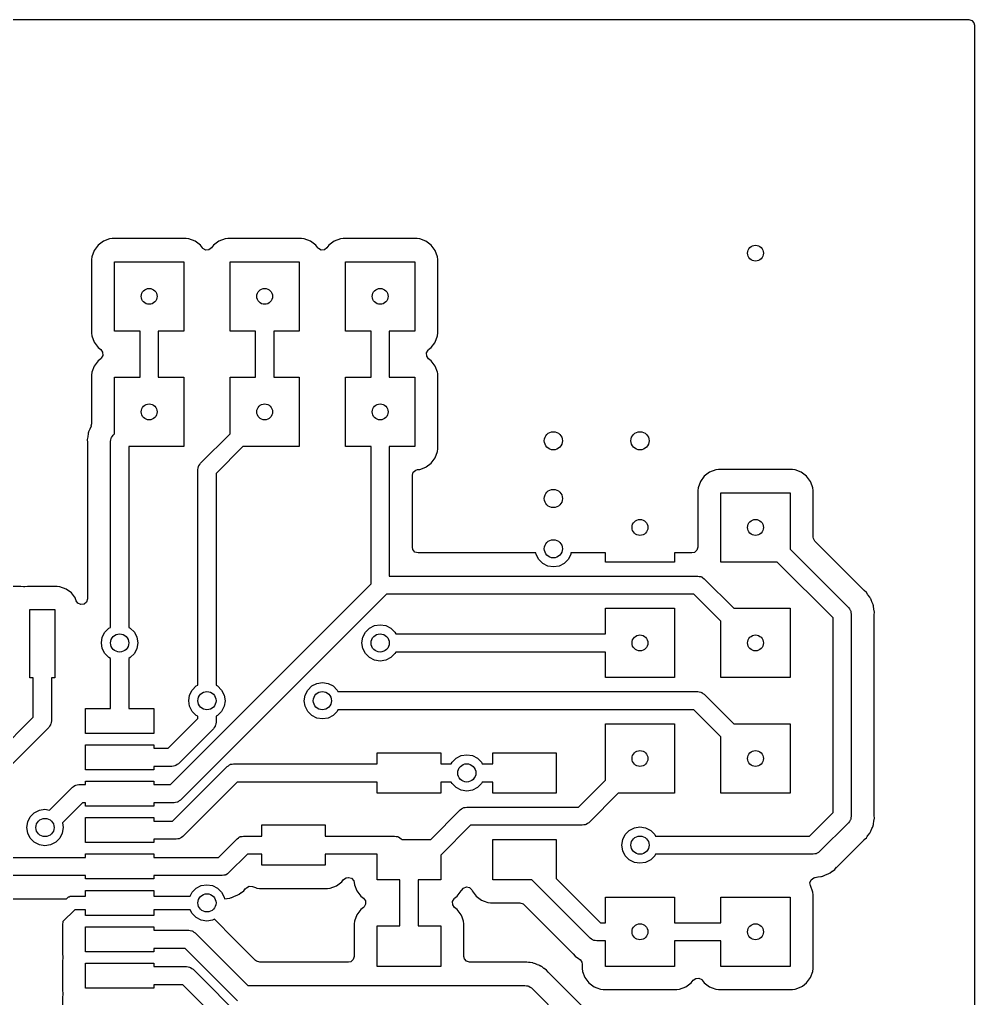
# Model space of a CAD drawing. Extents: x 0.01 to 3.19, y 0.01 to 3.99.
# Drawn here: x 2.363 to 3.19, y 3.142 to 3.99 of the extents above; entities that cross this region are included whole.
import ezdxf

# ---------------------------------------------------------------- set-up
doc = ezdxf.new("R2010")
doc.units = 0
doc.header["$MEASUREMENT"] = 0
doc.layers.add('BLACK', color=7, linetype='CONTINUOUS')

msp = doc.modelspace()

# ---------------------------------------------------------------- linework, layer by layer
at = {"layer": 'BLACK', "linetype": 'CONTINUOUS'}
for p, q in [((0.015374, 3.98959), (3.18463, 3.98959)), ((3.18463, 3.98959), (3.18731, 3.9888)), ((3.18731, 3.9888), (3.18914, 3.98669)), ((3.18914, 3.98669), (3.18959, 3.98463)), ((3.18959, 3.98463), (3.18959, 0.015374)), ((2.43531, 3.79775), (2.4307, 3.7943)), ((2.4407, 3.79976), (2.43531, 3.79775)), ((2.43531, 3.79775), (2.43531, 3.79775)), ((2.44308, 3.80002), (2.4407, 3.79976)), ((2.4407, 3.79976), (2.4407, 3.79976)), ((2.44309, 3.80002), (2.44308, 3.80002)), ((2.50691, 3.80002), (2.44309, 3.80002)), ((2.50692, 3.80002), (2.50691, 3.80002)), ((2.5093, 3.79976), (2.50692, 3.80002)), ((2.51469, 3.79775), (2.5093, 3.79976)), ((2.5093, 3.79976), (2.5093, 3.79976)), ((2.5193, 3.7943), (2.51469, 3.79775)), ((2.51469, 3.79775), (2.51469, 3.79775)), ((2.53531, 3.79775), (2.5307, 3.7943)), ((2.5407, 3.79976), (2.53531, 3.79775)), ((2.53531, 3.79775), (2.53531, 3.79775)), ((2.54308, 3.80002), (2.5407, 3.79976)), ((2.5407, 3.79976), (2.5407, 3.79976)), ((2.54309, 3.80002), (2.54308, 3.80002)), ((2.60691, 3.80002), (2.54309, 3.80002)), ((2.60692, 3.80002), (2.60691, 3.80002)), ((2.6093, 3.79976), (2.60692, 3.80002)), ((2.61469, 3.79775), (2.6093, 3.79976)), ((2.6093, 3.79976), (2.6093, 3.79976)), ((2.6193, 3.7943), (2.61469, 3.79775)), ((2.61469, 3.79775), (2.61469, 3.79775)), ((2.63531, 3.79775), (2.6307, 3.7943)), ((2.6407, 3.79976), (2.63531, 3.79775)), ((2.63531, 3.79775), (2.63531, 3.79775)), ((2.64308, 3.80002), (2.6407, 3.79976)), ((2.6407, 3.79976), (2.6407, 3.79976)), ((2.64309, 3.80002), (2.64308, 3.80002)), ((2.70691, 3.80002), (2.64309, 3.80002)), ((2.70692, 3.80002), (2.70691, 3.80002)), ((2.7093, 3.79976), (2.70692, 3.80002)), ((2.71469, 3.79775), (2.7093, 3.79976)), ((2.7093, 3.79976), (2.7093, 3.79976)), ((2.7193, 3.7943), (2.71469, 3.79775)), ((2.71469, 3.79775), (2.71469, 3.79775)), ((2.42725, 3.78969), (2.42524, 3.7843)), ((2.4307, 3.7943), (2.42725, 3.78969)), ((2.42725, 3.78969), (2.42725, 3.78969)), ((2.52103, 3.79199), (2.5193, 3.7943)), ((2.52149, 3.79146), (2.52103, 3.79199)), ((2.52395, 3.79012), (2.52149, 3.79146)), ((2.52673, 3.79032), (2.52395, 3.79012)), ((2.52897, 3.79199), (2.52673, 3.79032)), ((2.5307, 3.7943), (2.52897, 3.79199)), ((2.62103, 3.79199), (2.6193, 3.7943)), ((2.62149, 3.79146), (2.62103, 3.79199)), ((2.62395, 3.79012), (2.62149, 3.79146)), ((2.62673, 3.79032), (2.62395, 3.79012)), ((2.62897, 3.79199), (2.62673, 3.79032)), ((2.6307, 3.7943), (2.62897, 3.79199)), ((2.72275, 3.78969), (2.7193, 3.7943)), ((2.72476, 3.7843), (2.72275, 3.78969)), ((2.72275, 3.78969), (2.72275, 3.78969)), ((2.42524, 3.7843), (2.42498, 3.78192)), ((2.42498, 3.78192), (2.42498, 3.71808)), ((2.42524, 3.7843), (2.42524, 3.7843)), ((2.445, 3.72), (2.445, 3.78)), ((2.445, 3.78), (2.505, 3.78)), ((2.505, 3.78), (2.505, 3.72)), ((2.545, 3.72), (2.545, 3.78)), ((2.545, 3.78), (2.605, 3.78)), ((2.605, 3.78), (2.605, 3.72)), ((2.645, 3.72), (2.645, 3.78)), ((2.645, 3.78), (2.705, 3.78)), ((2.705, 3.78), (2.705, 3.72)), ((2.72502, 3.78192), (2.72476, 3.7843)), ((2.72476, 3.7843), (2.72476, 3.7843)), ((2.72502, 3.78191), (2.72502, 3.78192)), ((2.72502, 3.71809), (2.72502, 3.78191)), ((2.46713, 3.72), (2.445, 3.72)), ((2.46713, 3.68), (2.46713, 3.72)), ((2.505, 3.72), (2.48287, 3.72)), ((2.48287, 3.72), (2.48287, 3.68)), ((2.56713, 3.72), (2.545, 3.72)), ((2.56713, 3.68), (2.56713, 3.72)), ((2.605, 3.72), (2.58287, 3.72)), ((2.58287, 3.72), (2.58287, 3.68)), ((2.66713, 3.72), (2.645, 3.72)), ((2.66713, 3.68), (2.66713, 3.72)), ((2.705, 3.72), (2.68287, 3.72)), ((2.68287, 3.72), (2.68287, 3.68)), ((2.42498, 3.71808), (2.42524, 3.7157)), ((2.42524, 3.7157), (2.42524, 3.7157)), ((2.42524, 3.7157), (2.42725, 3.71031)), ((2.72275, 3.71031), (2.72476, 3.7157)), ((2.72476, 3.7157), (2.7248, 3.71602)), ((2.7248, 3.71602), (2.72502, 3.71808)), ((2.72502, 3.71808), (2.72502, 3.71809)), ((2.42725, 3.71031), (2.42725, 3.71031)), ((2.42725, 3.71031), (2.4307, 3.7057)), ((2.4307, 3.7057), (2.43301, 3.70397)), ((2.43301, 3.70397), (2.43468, 3.70173)), ((2.71512, 3.70105), (2.71646, 3.70351)), ((2.71646, 3.70351), (2.71699, 3.70397)), ((2.71699, 3.70397), (2.7193, 3.7057)), ((2.7193, 3.7057), (2.72246, 3.70992)), ((2.72246, 3.70992), (2.72275, 3.71031)), ((2.72275, 3.71031), (2.72275, 3.71031)), ((2.72275, 3.71031), (2.72275, 3.71031)), ((2.4307, 3.6943), (2.42725, 3.68969)), ((2.43301, 3.69603), (2.4307, 3.6943)), ((2.43354, 3.69649), (2.43301, 3.69603)), ((2.43488, 3.69895), (2.43354, 3.69649)), ((2.43468, 3.70173), (2.43488, 3.69895)), ((2.71532, 3.69827), (2.71512, 3.70105)), ((2.71699, 3.69603), (2.71532, 3.69827)), ((2.7193, 3.6943), (2.71699, 3.69603)), ((2.72275, 3.68969), (2.7193, 3.6943)), ((2.42725, 3.68969), (2.42524, 3.6843)), ((2.42725, 3.68969), (2.42725, 3.68969)), ((2.72476, 3.6843), (2.72275, 3.68969)), ((2.72275, 3.68969), (2.72275, 3.68969)), ((2.42524, 3.6843), (2.42498, 3.68192)), ((2.42498, 3.68192), (2.42498, 3.63955)), ((2.42524, 3.6843), (2.42524, 3.6843)), ((2.445, 3.63114), (2.445, 3.68)), ((2.445, 3.68), (2.46713, 3.68)), ((2.48287, 3.68), (2.505, 3.68)), ((2.505, 3.68), (2.505, 3.62)), ((2.545, 3.63114), (2.545, 3.68)), ((2.545, 3.68), (2.56713, 3.68)), ((2.58287, 3.68), (2.605, 3.68)), ((2.605, 3.68), (2.605, 3.62)), ((2.645, 3.62), (2.645, 3.68)), ((2.645, 3.68), (2.66713, 3.68)), ((2.68287, 3.68), (2.705, 3.68)), ((2.705, 3.68), (2.705, 3.62)), ((2.72488, 3.68319), (2.72476, 3.6843)), ((2.72476, 3.6843), (2.72476, 3.6843)), ((2.72502, 3.68191), (2.72488, 3.68319)), ((2.72502, 3.61809), (2.72502, 3.68191)), ((2.4236, 3.63502), (2.42258, 3.63277)), ((2.42365, 3.63516), (2.4236, 3.63502)), ((2.42464, 3.63775), (2.42365, 3.63516)), ((2.42498, 3.63955), (2.42454, 3.63778)), ((2.42454, 3.63778), (2.42464, 3.63775)), ((2.42181, 3.62854), (2.42136, 3.62611)), ((2.42183, 3.62868), (2.42181, 3.62854)), ((2.42213, 3.63113), (2.42183, 3.62868)), ((2.42227, 3.63151), (2.42213, 3.63113)), ((2.42251, 3.63237), (2.42227, 3.63151)), ((2.42258, 3.63277), (2.42251, 3.63237)), ((2.42258, 3.63277), (2.42258, 3.63277)), ((2.44183, 3.6257), (2.44198, 3.62701)), ((2.44198, 3.62701), (2.44222, 3.62739)), ((2.44222, 3.62739), (2.44232, 3.62783)), ((2.44232, 3.62783), (2.44314, 3.62886)), ((2.44314, 3.62886), (2.44384, 3.62998)), ((2.44384, 3.62998), (2.445, 3.63114)), ((2.51943, 3.60557), (2.545, 3.63114)), ((2.42136, 3.62611), (2.42151, 3.62364)), ((2.42151, 3.62364), (2.42152, 3.62349)), ((2.42152, 3.62349), (2.42152, 3.48809)), ((2.44154, 3.62441), (2.44183, 3.6257)), ((2.44154, 3.46344), (2.44154, 3.62441)), ((2.505, 3.62), (2.45728, 3.62)), ((2.45728, 3.62), (2.45728, 3.46344)), ((2.55614, 3.62), (2.53287, 3.59674)), ((2.605, 3.62), (2.55614, 3.62)), ((2.66713, 3.62), (2.645, 3.62)), ((2.66713, 3.60425), (2.66713, 3.62)), ((2.705, 3.62), (2.68287, 3.62)), ((2.68287, 3.62), (2.68287, 3.60425)), ((2.72476, 3.6157), (2.72502, 3.61809)), ((2.7193, 3.6057), (2.72275, 3.61031)), ((2.72275, 3.61031), (2.72476, 3.6157)), ((2.72275, 3.61031), (2.72275, 3.61031)), ((2.72275, 3.61031), (2.72275, 3.61031)), ((2.51713, 3.6), (2.51742, 3.60129)), ((2.51742, 3.60129), (2.51757, 3.6026)), ((2.51757, 3.6026), (2.51781, 3.60298)), ((2.51781, 3.60298), (2.51791, 3.60342)), ((2.51791, 3.60342), (2.51873, 3.60445)), ((2.51873, 3.60445), (2.51943, 3.60557)), ((2.66713, 3.50115), (2.66713, 3.60425)), ((2.68287, 3.60425), (2.68287, 3.60425)), ((2.68287, 3.60425), (2.68287, 3.50787)), ((2.7093, 3.60024), (2.71469, 3.60225)), ((2.71469, 3.60225), (2.71486, 3.60237)), ((2.71486, 3.60237), (2.7193, 3.6057)), ((2.51713, 3.41344), (2.51713, 3.6)), ((2.53287, 3.59674), (2.53287, 3.41344)), ((2.70289, 3.59509), (2.70368, 3.59777)), ((2.70289, 3.53285), (2.70289, 3.59509)), ((2.70368, 3.59777), (2.70579, 3.5996)), ((2.70579, 3.5996), (2.70732, 3.60002)), ((2.70732, 3.60002), (2.70817, 3.60012)), ((2.70817, 3.60012), (2.7093, 3.60024)), ((2.7093, 3.60024), (2.7093, 3.60024)), ((2.7093, 3.60024), (2.7093, 3.60024)), ((2.9557, 3.5943), (2.95225, 3.58969)), ((2.96031, 3.59775), (2.9557, 3.5943)), ((2.9657, 3.59976), (2.96031, 3.59775)), ((2.96031, 3.59775), (2.96031, 3.59775)), ((2.96808, 3.60002), (2.9657, 3.59976)), ((2.9657, 3.59976), (2.9657, 3.59976)), ((2.96809, 3.60002), (2.96808, 3.60002)), ((3.03191, 3.60002), (2.96809, 3.60002)), ((3.03192, 3.60002), (3.03191, 3.60002)), ((3.0343, 3.59976), (3.03192, 3.60002)), ((3.03969, 3.59775), (3.0343, 3.59976)), ((3.0343, 3.59976), (3.0343, 3.59976)), ((3.0443, 3.5943), (3.03969, 3.59775)), ((3.03969, 3.59775), (3.03969, 3.59775)), ((3.04775, 3.58969), (3.0443, 3.5943)), ((2.95024, 3.5843), (2.94998, 3.58192)), ((2.95225, 3.58969), (2.95024, 3.5843)), ((2.95024, 3.5843), (2.95024, 3.5843)), ((2.95225, 3.58969), (2.95225, 3.58969)), ((3.04792, 3.58925), (3.04775, 3.58969)), ((3.04775, 3.58969), (3.04775, 3.58969)), ((3.04775, 3.58969), (3.04775, 3.58969)), ((3.04976, 3.5843), (3.04792, 3.58925)), ((3.05002, 3.58192), (3.04976, 3.5843)), ((3.04976, 3.5843), (3.04976, 3.5843)), ((2.94998, 3.58192), (2.94998, 3.53285)), ((2.97, 3.52), (2.97, 3.58)), ((2.97, 3.58), (3.03, 3.58)), ((3.03, 3.58), (3.03, 3.53114)), ((3.05002, 3.58191), (3.05002, 3.58192)), ((3.05002, 3.54148), (3.05002, 3.58191)), ((3.05013, 3.54043), (3.05002, 3.54148)), ((3.05147, 3.53797), (3.05013, 3.54043)), ((3.09407, 3.49537), (3.05147, 3.53797)), ((2.70334, 3.53079), (2.70289, 3.53285)), ((2.70517, 3.52868), (2.70334, 3.53079)), ((2.70785, 3.52789), (2.70517, 3.52868)), ((2.80982, 3.52789), (2.70785, 3.52789)), ((2.81002, 3.52663), (2.80982, 3.52789)), ((2.81226, 3.52224), (2.81002, 3.52663)), ((2.83998, 3.52663), (2.83774, 3.52224)), ((2.84018, 3.52789), (2.83998, 3.52663)), ((2.87, 3.52789), (2.84018, 3.52789)), ((2.87, 3.52), (2.87, 3.52789)), ((2.94502, 3.52789), (2.93, 3.52789)), ((2.93, 3.52789), (2.93, 3.52)), ((2.94708, 3.52834), (2.94502, 3.52789)), ((2.94919, 3.53017), (2.94708, 3.52834)), ((2.94998, 3.53285), (2.94919, 3.53017)), ((3.03, 3.53114), (3.08057, 3.48057)), ((2.81574, 3.51876), (2.81226, 3.52224)), ((2.82013, 3.51652), (2.81574, 3.51876)), ((2.825, 3.51575), (2.82013, 3.51652)), ((2.82987, 3.51652), (2.825, 3.51575)), ((2.83426, 3.51876), (2.82987, 3.51652)), ((2.83774, 3.52224), (2.83426, 3.51876)), ((2.93, 3.52), (2.87, 3.52)), ((3.01886, 3.52), (2.97, 3.52)), ((3.06713, 3.47174), (3.01886, 3.52)), ((2.68287, 3.50787), (2.95, 3.50787)), ((2.95, 3.50787), (2.95129, 3.50758)), ((2.49333, 3.32736), (2.66713, 3.50115)), ((2.95129, 3.50758), (2.9526, 3.50743)), ((2.9526, 3.50743), (2.95298, 3.50719)), ((2.95298, 3.50719), (2.95342, 3.50709)), ((2.95342, 3.50709), (2.95445, 3.50627)), ((2.95445, 3.50627), (2.95557, 3.50557)), ((2.95557, 3.50557), (2.98114, 3.48)), ((2.36373, 3.49896), (2.33824, 3.49896)), ((2.3662, 3.49869), (2.36373, 3.49896)), ((2.36373, 3.49896), (2.36373, 3.49896)), ((2.36726, 3.49869), (2.3662, 3.49869)), ((2.36974, 3.49896), (2.36726, 3.49869)), ((2.39522, 3.49896), (2.36974, 3.49896)), ((2.36974, 3.49896), (2.36974, 3.49896)), ((2.39761, 3.4987), (2.39522, 3.49896)), ((2.39522, 3.49896), (2.39522, 3.49896)), ((2.403, 3.49669), (2.39761, 3.4987)), ((2.39761, 3.4987), (2.39761, 3.4987)), ((2.40761, 3.49324), (2.403, 3.49669)), ((2.403, 3.49669), (2.403, 3.49669)), ((2.41106, 3.48863), (2.40761, 3.49324)), ((2.68037, 3.49213), (2.50216, 3.31392)), ((2.94674, 3.49213), (2.68037, 3.49213)), ((2.97, 3.46886), (2.94674, 3.49213)), ((3.09418, 3.49527), (3.09407, 3.49537)), ((3.09603, 3.49363), (3.09418, 3.49527)), ((3.09743, 3.4916), (3.09603, 3.49363)), ((3.09752, 3.49148), (3.09743, 3.4916)), ((3.09905, 3.48954), (3.09752, 3.49148)), ((2.41126, 3.48809), (2.41106, 3.48863)), ((2.41106, 3.48863), (2.41106, 3.48863)), ((2.41106, 3.48863), (2.41106, 3.48863)), ((2.41191, 3.48635), (2.41126, 3.48809)), ((2.41331, 3.48434), (2.41191, 3.48635)), ((2.41585, 3.48318), (2.41331, 3.48434)), ((2.41862, 3.48358), (2.41585, 3.48318)), ((2.42073, 3.48541), (2.41862, 3.48358)), ((2.42152, 3.48809), (2.42073, 3.48541)), ((3.09921, 3.48917), (3.09905, 3.48954)), ((3.09965, 3.48839), (3.09921, 3.48917)), ((3.09988, 3.48806), (3.09965, 3.48839)), ((3.10051, 3.48639), (3.09988, 3.48806)), ((3.10076, 3.48575), (3.10051, 3.48639)), ((3.10081, 3.48561), (3.10076, 3.48575)), ((3.10183, 3.48336), (3.10081, 3.48561)), ((3.1019, 3.48296), (3.10183, 3.48336)), ((3.10214, 3.4821), (3.1019, 3.48296)), ((2.37165, 3.41988), (2.37165, 3.47894)), ((2.37165, 3.47894), (2.39331, 3.47894)), ((2.39331, 3.47894), (2.39331, 3.41988)), ((2.87, 3.45787), (2.87, 3.48)), ((2.87, 3.48), (2.93, 3.48)), ((2.93, 3.48), (2.93, 3.42)), ((2.98114, 3.48), (3.03, 3.48)), ((3.03, 3.48), (3.03, 3.42)), ((3.08057, 3.48057), (3.08127, 3.47945)), ((3.08127, 3.47945), (3.08209, 3.47842)), ((3.08209, 3.47842), (3.08219, 3.47798)), ((3.08219, 3.47798), (3.08243, 3.4776)), ((3.08243, 3.4776), (3.08258, 3.47629)), ((3.08258, 3.47629), (3.08287, 3.475)), ((3.08287, 3.475), (3.08287, 3.3)), ((3.10228, 3.48172), (3.10214, 3.4821)), ((3.10258, 3.47927), (3.10228, 3.48172)), ((3.10228, 3.48172), (3.10228, 3.48172)), ((3.1026, 3.47913), (3.10258, 3.47927)), ((3.10305, 3.4767), (3.1026, 3.47913)), ((3.10289, 3.47408), (3.1029, 3.47423)), ((3.10289, 3.30092), (3.10289, 3.47408)), ((3.1029, 3.47423), (3.10305, 3.4767)), ((2.67013, 3.46498), (2.675, 3.46575)), ((2.675, 3.46575), (2.67987, 3.46498)), ((2.97, 3.42), (2.97, 3.46886)), ((3.06713, 3.30326), (3.06713, 3.47174)), ((2.43443, 3.45487), (2.43667, 3.45926)), ((2.43667, 3.45926), (2.44015, 3.46274)), ((2.44015, 3.46274), (2.44154, 3.46344)), ((2.45728, 3.46344), (2.45867, 3.46274)), ((2.45867, 3.46274), (2.46215, 3.45926)), ((2.46215, 3.45926), (2.46439, 3.45487)), ((2.66002, 3.45487), (2.66226, 3.45926)), ((2.66226, 3.45926), (2.66574, 3.46274)), ((2.66574, 3.46274), (2.67013, 3.46498)), ((2.67987, 3.46498), (2.68426, 3.46274)), ((2.68426, 3.46274), (2.68774, 3.45926)), ((2.68774, 3.45926), (2.68844, 3.45787)), ((2.68844, 3.45787), (2.87, 3.45787)), ((2.43366, 3.45), (2.43443, 3.45487)), ((2.43443, 3.44513), (2.43366, 3.45)), ((2.46439, 3.45487), (2.46516, 3.45)), ((2.46516, 3.45), (2.46439, 3.44513)), ((2.65925, 3.45), (2.66002, 3.45487)), ((2.66002, 3.44513), (2.65925, 3.45)), ((2.43667, 3.44074), (2.43443, 3.44513)), ((2.44015, 3.43726), (2.43667, 3.44074)), ((2.46215, 3.44074), (2.45867, 3.43726)), ((2.46439, 3.44513), (2.46215, 3.44074)), ((2.66226, 3.44074), (2.66002, 3.44513)), ((2.66574, 3.43726), (2.66226, 3.44074)), ((2.68774, 3.44074), (2.68426, 3.43726)), ((2.68844, 3.44213), (2.68774, 3.44074)), ((2.87, 3.44213), (2.68844, 3.44213)), ((2.87, 3.42), (2.87, 3.44213)), ((2.44154, 3.43656), (2.44015, 3.43726)), ((2.44154, 3.39331), (2.44154, 3.43656)), ((2.45867, 3.43726), (2.45728, 3.43656)), ((2.45728, 3.43656), (2.45728, 3.39331)), ((2.67013, 3.43502), (2.66574, 3.43726)), ((2.675, 3.43425), (2.67013, 3.43502)), ((2.67987, 3.43502), (2.675, 3.43425)), ((2.68426, 3.43726), (2.67987, 3.43502)), ((2.37461, 3.41988), (2.37165, 3.41988)), ((2.37461, 3.38574), (2.37461, 3.41988)), ((2.39331, 3.41988), (2.39035, 3.41988)), ((2.39035, 3.41988), (2.39035, 3.38248)), ((2.61574, 3.41274), (2.62013, 3.41498)), ((2.62013, 3.41498), (2.625, 3.41575)), ((2.625, 3.41575), (2.62987, 3.41498)), ((2.62987, 3.41498), (2.63426, 3.41274)), ((2.93, 3.42), (2.87, 3.42)), ((3.03, 3.42), (2.97, 3.42)), ((2.51002, 3.40487), (2.51226, 3.40926)), ((2.51226, 3.40926), (2.51574, 3.41274)), ((2.51574, 3.41274), (2.51713, 3.41344)), ((2.53287, 3.41344), (2.53426, 3.41274)), ((2.53426, 3.41274), (2.53774, 3.40926)), ((2.53774, 3.40926), (2.53998, 3.40487)), ((2.61002, 3.40487), (2.61226, 3.40926)), ((2.61226, 3.40926), (2.61574, 3.41274)), ((2.63426, 3.41274), (2.63774, 3.40926)), ((2.63774, 3.40926), (2.63844, 3.40787)), ((2.63844, 3.40787), (2.95, 3.40787)), ((2.95, 3.40787), (2.95129, 3.40758)), ((2.95129, 3.40758), (2.9526, 3.40743)), ((2.9526, 3.40743), (2.95298, 3.40719)), ((2.95298, 3.40719), (2.95342, 3.40709)), ((2.95342, 3.40709), (2.95445, 3.40627)), ((2.95445, 3.40627), (2.95557, 3.40557)), ((2.50925, 3.4), (2.51002, 3.40487)), ((2.51002, 3.39513), (2.50925, 3.4)), ((2.53998, 3.40487), (2.54075, 3.4)), ((2.54075, 3.4), (2.53998, 3.39513)), ((2.60925, 3.4), (2.61002, 3.40487)), ((2.61002, 3.39513), (2.60925, 3.4)), ((2.95557, 3.40557), (2.98057, 3.38057)), ((2.41988, 3.37165), (2.41988, 3.39331)), ((2.41988, 3.39331), (2.44154, 3.39331)), ((2.45728, 3.39331), (2.47894, 3.39331)), ((2.47894, 3.39331), (2.47894, 3.37165)), ((2.51226, 3.39074), (2.51002, 3.39513)), ((2.51574, 3.38726), (2.51226, 3.39074)), ((2.53774, 3.39074), (2.53426, 3.38726)), ((2.53998, 3.39513), (2.53774, 3.39074)), ((2.61226, 3.39074), (2.61002, 3.39513)), ((2.61574, 3.38726), (2.61226, 3.39074)), ((2.63774, 3.39074), (2.63426, 3.38726)), ((2.63844, 3.39213), (2.63774, 3.39074)), ((2.94674, 3.39213), (2.63844, 3.39213)), ((2.96943, 3.36943), (2.94674, 3.39213)), ((2.32898, 3.34012), (2.37461, 3.38574)), ((2.39006, 3.38119), (2.38991, 3.37988)), ((2.39035, 3.38248), (2.39006, 3.38119)), ((2.49142, 3.35886), (2.51713, 3.38456)), ((2.51713, 3.38656), (2.51574, 3.38726)), ((2.51713, 3.38456), (2.51713, 3.38656)), ((2.53287, 3.3813), (2.53258, 3.38001)), ((2.53426, 3.38726), (2.53287, 3.38656)), ((2.53287, 3.38656), (2.53287, 3.3813)), ((2.62013, 3.38502), (2.61574, 3.38726)), ((2.625, 3.38425), (2.62013, 3.38502)), ((2.62987, 3.38502), (2.625, 3.38425)), ((2.63426, 3.38726), (2.62987, 3.38502)), ((2.38805, 3.37691), (2.34012, 3.32898)), ((2.38875, 3.37803), (2.38805, 3.37691)), ((2.38957, 3.37906), (2.38875, 3.37803)), ((2.38967, 3.3795), (2.38957, 3.37906)), ((2.38991, 3.37988), (2.38967, 3.3795)), ((2.53057, 3.37573), (2.50025, 3.34542)), ((2.53127, 3.37685), (2.53057, 3.37573)), ((2.53209, 3.37788), (2.53127, 3.37685)), ((2.53219, 3.37832), (2.53209, 3.37788)), ((2.53243, 3.3787), (2.53219, 3.37832)), ((2.53258, 3.38001), (2.53243, 3.3787)), ((2.87, 3.33114), (2.87, 3.38)), ((2.87, 3.38), (2.93, 3.38)), ((2.93, 3.38), (2.93, 3.32)), ((2.98057, 3.38057), (2.98057, 3.38057)), ((2.98057, 3.38057), (2.98114, 3.38)), ((2.98114, 3.38), (3.03, 3.38)), ((3.03, 3.38), (3.03, 3.32)), ((2.47894, 3.37165), (2.41988, 3.37165)), ((2.97, 3.36886), (2.96943, 3.36943)), ((2.96943, 3.36943), (2.96943, 3.36943)), ((2.97, 3.32), (2.97, 3.36886)), ((2.41988, 3.34016), (2.41988, 3.36181)), ((2.41988, 3.36181), (2.47894, 3.36181)), ((2.47894, 3.36181), (2.47894, 3.35886)), ((2.47894, 3.35886), (2.49142, 3.35886)), ((2.6725, 3.34537), (2.6725, 3.355)), ((2.6725, 3.355), (2.7275, 3.355)), ((2.7275, 3.355), (2.7275, 3.34537)), ((2.73726, 3.34676), (2.74074, 3.35024)), ((2.74074, 3.35024), (2.74513, 3.35248)), ((2.74513, 3.35248), (2.75, 3.35325)), ((2.75, 3.35325), (2.75487, 3.35248)), ((2.75487, 3.35248), (2.75926, 3.35024)), ((2.75926, 3.35024), (2.76274, 3.34676)), ((2.7725, 3.34537), (2.7725, 3.355)), ((2.7725, 3.355), (2.8275, 3.355)), ((2.8275, 3.355), (2.8275, 3.32)), ((2.47894, 3.34016), (2.41988, 3.34016)), ((2.49469, 3.34311), (2.47894, 3.34311)), ((2.47894, 3.34311), (2.47894, 3.34016)), ((2.49597, 3.3434), (2.49469, 3.34311)), ((2.49525, 3.29587), (2.54245, 3.34307)), ((2.49729, 3.34355), (2.49597, 3.3434)), ((2.49766, 3.34379), (2.49729, 3.34355)), ((2.4981, 3.34389), (2.49766, 3.34379)), ((2.49913, 3.34471), (2.4981, 3.34389)), ((2.50025, 3.34542), (2.49913, 3.34471)), ((2.54245, 3.34307), (2.54357, 3.34377)), ((2.54357, 3.34377), (2.5446, 3.34459)), ((2.5446, 3.34459), (2.54504, 3.34469)), ((2.54504, 3.34469), (2.54541, 3.34493)), ((2.54541, 3.34493), (2.54673, 3.34508)), ((2.54673, 3.34508), (2.54802, 3.34537)), ((2.54802, 3.34537), (2.6725, 3.34537)), ((2.7275, 3.34537), (2.73656, 3.34537)), ((2.73656, 3.34537), (2.73726, 3.34676)), ((2.76274, 3.34676), (2.76344, 3.34537)), ((2.76344, 3.34537), (2.7725, 3.34537)), ((2.41988, 3.32736), (2.41988, 3.33031)), ((2.41988, 3.33031), (2.47894, 3.33031)), ((2.47894, 3.33031), (2.47894, 3.32736)), ((2.84674, 3.30787), (2.87, 3.33114)), ((2.38875, 3.30535), (2.40846, 3.32506)), ((2.40846, 3.32506), (2.40958, 3.32576)), ((2.40958, 3.32576), (2.41061, 3.32658)), ((2.41061, 3.32658), (2.41105, 3.32668)), ((2.41105, 3.32668), (2.41143, 3.32692)), ((2.41143, 3.32692), (2.41274, 3.32707)), ((2.41274, 3.32707), (2.41403, 3.32736)), ((2.41403, 3.32736), (2.41988, 3.32736)), ((2.47894, 3.32736), (2.49333, 3.32736)), ((2.55128, 3.32963), (2.50407, 3.28242)), ((2.6725, 3.32963), (2.55128, 3.32963)), ((2.6725, 3.32), (2.6725, 3.32963)), ((2.73656, 3.32963), (2.7275, 3.32963)), ((2.7275, 3.32963), (2.7275, 3.32)), ((2.73726, 3.32824), (2.73656, 3.32963)), ((2.74074, 3.32476), (2.73726, 3.32824)), ((2.74513, 3.32252), (2.74074, 3.32476)), ((2.75, 3.32175), (2.74513, 3.32252)), ((2.75487, 3.32252), (2.75, 3.32175)), ((2.75926, 3.32476), (2.75487, 3.32252)), ((2.76274, 3.32824), (2.75926, 3.32476)), ((2.76344, 3.32963), (2.76274, 3.32824)), ((2.7725, 3.32963), (2.76344, 3.32963)), ((2.7725, 3.32), (2.7725, 3.32963)), ((2.50105, 3.31322), (2.50001, 3.31239)), ((2.50216, 3.31392), (2.50105, 3.31322)), ((2.7275, 3.32), (2.6725, 3.32)), ((2.8275, 3.32), (2.7725, 3.32)), ((2.88114, 3.32), (2.85557, 3.29443)), ((2.93, 3.32), (2.88114, 3.32)), ((3.03, 3.32), (2.97, 3.32)), ((2.37551, 3.30297), (2.3799, 3.30521)), ((2.3799, 3.30521), (2.38477, 3.30598)), ((2.38477, 3.30598), (2.38875, 3.30535)), ((2.41729, 3.31161), (2.39989, 3.29421)), ((2.41988, 3.31161), (2.41729, 3.31161)), ((2.41988, 3.30866), (2.41988, 3.31161)), ((2.47894, 3.30866), (2.41988, 3.30866)), ((2.4966, 3.31161), (2.47894, 3.31161)), ((2.47894, 3.31161), (2.47894, 3.30866)), ((2.49788, 3.31191), (2.4966, 3.31161)), ((2.4992, 3.31206), (2.49788, 3.31191)), ((2.49958, 3.31229), (2.4992, 3.31206)), ((2.50001, 3.31239), (2.49958, 3.31229)), ((2.71886, 3.28), (2.74443, 3.30557)), ((2.74443, 3.30557), (2.74555, 3.30627)), ((2.74555, 3.30627), (2.74658, 3.30709)), ((2.74658, 3.30709), (2.74702, 3.30719)), ((2.74702, 3.30719), (2.7474, 3.30743)), ((2.7474, 3.30743), (2.74871, 3.30758)), ((2.74871, 3.30758), (2.75, 3.30787)), ((2.75, 3.30787), (2.825, 3.30787)), ((2.825, 3.30787), (2.83585, 3.30787)), ((2.83585, 3.30787), (2.84674, 3.30787)), ((2.36979, 3.2951), (2.37203, 3.29949)), ((2.37203, 3.29949), (2.37551, 3.30297)), ((2.41988, 3.27717), (2.41988, 3.29882)), ((2.41988, 3.29882), (2.47894, 3.29882)), ((2.47894, 3.29882), (2.47894, 3.29587)), ((3.04674, 3.28287), (3.06713, 3.30326)), ((3.08209, 3.29658), (3.08127, 3.29555)), ((3.08219, 3.29702), (3.08209, 3.29658)), ((3.08243, 3.2974), (3.08219, 3.29702)), ((3.08258, 3.29871), (3.08243, 3.2974)), ((3.08287, 3.3), (3.08258, 3.29871)), ((3.1026, 3.29587), (3.10305, 3.2983)), ((3.1029, 3.30077), (3.10289, 3.30092)), ((3.10305, 3.2983), (3.1029, 3.30077)), ((2.36902, 3.29023), (2.36979, 3.2951)), ((2.36979, 3.28536), (2.36902, 3.29023)), ((2.40052, 3.29023), (2.39975, 3.28536)), ((2.39989, 3.29421), (2.40052, 3.29023)), ((2.47894, 3.29587), (2.49525, 3.29587)), ((2.5725, 3.28287), (2.5725, 3.2925)), ((2.5725, 3.2925), (2.6275, 3.2925)), ((2.6275, 3.2925), (2.6275, 3.28287)), ((2.75326, 3.29213), (2.7275, 3.26636)), ((2.825, 3.29213), (2.75326, 3.29213)), ((2.83585, 3.29213), (2.825, 3.29213)), ((2.85, 3.29213), (2.83585, 3.29213)), ((2.85129, 3.29242), (2.85, 3.29213)), ((2.8526, 3.29257), (2.85129, 3.29242)), ((2.85298, 3.29281), (2.8526, 3.29257)), ((2.85342, 3.29291), (2.85298, 3.29281)), ((2.85445, 3.29373), (2.85342, 3.29291)), ((2.85557, 3.29443), (2.85445, 3.29373)), ((2.88726, 3.28426), (2.89074, 3.28774)), ((2.89074, 3.28774), (2.89513, 3.28998)), ((2.89513, 3.28998), (2.9, 3.29075)), ((2.9, 3.29075), (2.90487, 3.28998)), ((2.90487, 3.28998), (2.90926, 3.28774)), ((2.90926, 3.28774), (2.91274, 3.28426)), ((3.08057, 3.29443), (3.05557, 3.26943)), ((3.08127, 3.29555), (3.08057, 3.29443)), ((3.09988, 3.28694), (3.10076, 3.28925)), ((3.10076, 3.28925), (3.10081, 3.28939)), ((3.10081, 3.28939), (3.10119, 3.29023)), ((3.10119, 3.29023), (3.10183, 3.29164)), ((3.10183, 3.29164), (3.1019, 3.29204)), ((3.1019, 3.29204), (3.10214, 3.2929)), ((3.10214, 3.2929), (3.10228, 3.29328)), ((3.10228, 3.29328), (3.10258, 3.29573)), ((3.10258, 3.29573), (3.1026, 3.29587)), ((2.37203, 3.28097), (2.36979, 3.28536)), ((2.37551, 3.27749), (2.37203, 3.28097)), ((2.39751, 3.28097), (2.39403, 3.27749)), ((2.39975, 3.28536), (2.39751, 3.28097)), ((2.49851, 3.28012), (2.47894, 3.28012)), ((2.47894, 3.28012), (2.47894, 3.27717)), ((2.4998, 3.28041), (2.49851, 3.28012)), ((2.50111, 3.28056), (2.4998, 3.28041)), ((2.50149, 3.2808), (2.50111, 3.28056)), ((2.50192, 3.2809), (2.50149, 3.2808)), ((2.50296, 3.28172), (2.50192, 3.2809)), ((2.50407, 3.28242), (2.50296, 3.28172)), ((2.53499, 3.26437), (2.55118, 3.28057)), ((2.55118, 3.28057), (2.5523, 3.28127)), ((2.5523, 3.28127), (2.55334, 3.28209)), ((2.55334, 3.28209), (2.55377, 3.28219)), ((2.55377, 3.28219), (2.55415, 3.28243)), ((2.55415, 3.28243), (2.55546, 3.28258)), ((2.55546, 3.28258), (2.55675, 3.28287)), ((2.55675, 3.28287), (2.5725, 3.28287)), ((2.6275, 3.28287), (2.6875, 3.28287)), ((2.6875, 3.28287), (2.68879, 3.28258)), ((2.68879, 3.28258), (2.6901, 3.28243)), ((2.6901, 3.28243), (2.69048, 3.28219)), ((2.69048, 3.28219), (2.69092, 3.28209)), ((2.69092, 3.28209), (2.69195, 3.28127)), ((2.69195, 3.28127), (2.69307, 3.28057)), ((2.69307, 3.28057), (2.69364, 3.28)), ((2.69364, 3.28), (2.71886, 3.28)), ((2.7725, 3.245), (2.7725, 3.28)), ((2.7725, 3.28), (2.8275, 3.28)), ((2.8275, 3.28), (2.8275, 3.24614)), ((2.88425, 3.275), (2.88502, 3.27987)), ((2.88502, 3.27987), (2.88726, 3.28426)), ((2.91274, 3.28426), (2.91344, 3.28287)), ((2.91344, 3.28287), (3.04674, 3.28287)), ((3.07037, 3.25592), (3.09408, 3.27963)), ((3.09408, 3.27963), (3.09418, 3.27973)), ((3.09418, 3.27973), (3.09603, 3.28137)), ((3.09603, 3.28137), (3.0964, 3.2819)), ((3.0964, 3.2819), (3.09675, 3.28241)), ((3.09675, 3.28241), (3.09743, 3.2834)), ((3.09743, 3.2834), (3.09752, 3.28352)), ((3.09752, 3.28352), (3.09905, 3.28546)), ((3.09905, 3.28546), (3.09921, 3.28583)), ((3.09921, 3.28583), (3.09965, 3.28661)), ((3.09965, 3.28661), (3.09988, 3.28694)), ((2.3799, 3.27525), (2.37551, 3.27749)), ((2.38477, 3.27448), (2.3799, 3.27525)), ((2.38964, 3.27525), (2.38477, 3.27448)), ((2.39403, 3.27749), (2.38964, 3.27525)), ((2.47894, 3.27717), (2.41988, 3.27717)), ((2.88502, 3.27013), (2.88425, 3.275)), ((2.22177, 3.26437), (2.41988, 3.26437)), ((2.41988, 3.26437), (2.41988, 3.26732)), ((2.41988, 3.26732), (2.47894, 3.26732)), ((2.47894, 3.26732), (2.47894, 3.26437)), ((2.47894, 3.26437), (2.49469, 3.26437)), ((2.49469, 3.26437), (2.53499, 3.26437)), ((2.56001, 3.26713), (2.54382, 3.25093)), ((2.5725, 3.26713), (2.56001, 3.26713)), ((2.5725, 3.2575), (2.5725, 3.26713)), ((2.6725, 3.26713), (2.6275, 3.26713)), ((2.6275, 3.26713), (2.6275, 3.2575)), ((2.6725, 3.245), (2.6725, 3.26713)), ((2.7275, 3.26636), (2.7275, 3.245)), ((2.88726, 3.26574), (2.88502, 3.27013)), ((2.89074, 3.26226), (2.88726, 3.26574)), ((2.89513, 3.26002), (2.89074, 3.26226)), ((2.90926, 3.26226), (2.90487, 3.26002)), ((2.91274, 3.26574), (2.90926, 3.26226)), ((2.91344, 3.26713), (2.91274, 3.26574)), ((3.05, 3.26713), (2.91344, 3.26713)), ((3.05129, 3.26742), (3.05, 3.26713)), ((3.0526, 3.26757), (3.05129, 3.26742)), ((3.05298, 3.26781), (3.0526, 3.26757)), ((3.05342, 3.26791), (3.05298, 3.26781)), ((3.05445, 3.26873), (3.05342, 3.26791)), ((3.05557, 3.26943), (3.05445, 3.26873)), ((2.6275, 3.2575), (2.5725, 3.2575)), ((2.9, 3.25925), (2.89513, 3.26002)), ((2.90487, 3.26002), (2.9, 3.25925)), ((3.0666, 3.25256), (3.06863, 3.25397)), ((3.06863, 3.25397), (3.07027, 3.25582)), ((3.07027, 3.25582), (3.07037, 3.25592)), ((2.41988, 3.24862), (2.23287, 3.24862)), ((2.41988, 3.24567), (2.41988, 3.24862)), ((2.47894, 3.24567), (2.41988, 3.24567)), ((2.49469, 3.24862), (2.47894, 3.24862)), ((2.47894, 3.24862), (2.47894, 3.24567)), ((2.53825, 3.24862), (2.49469, 3.24862)), ((2.53954, 3.24892), (2.53825, 3.24862)), ((2.54085, 3.24906), (2.53954, 3.24892)), ((2.54123, 3.2493), (2.54085, 3.24906)), ((2.54166, 3.2494), (2.54123, 3.2493)), ((2.5427, 3.25023), (2.54166, 3.2494)), ((2.54382, 3.25093), (2.5427, 3.25023)), ((2.64324, 3.24512), (2.64548, 3.24679)), ((2.64548, 3.24679), (2.64721, 3.24711)), ((2.64721, 3.24711), (2.64759, 3.24711)), ((2.64759, 3.24711), (2.65027, 3.24632)), ((2.65027, 3.24632), (2.6521, 3.24421)), ((2.8275, 3.24614), (2.86576, 3.20787)), ((3.04817, 3.24498), (3.0504, 3.24666)), ((3.0504, 3.24666), (3.05141, 3.24687)), ((3.0514, 3.2469), (3.0517, 3.24695)), ((3.05141, 3.24687), (3.0514, 3.2469)), ((3.0517, 3.24695), (3.05413, 3.2474)), ((3.0517, 3.24695), (3.0517, 3.24695)), ((3.05413, 3.2474), (3.05427, 3.24742)), ((3.05427, 3.24742), (3.05672, 3.24772)), ((3.05672, 3.24772), (3.0571, 3.24786)), ((3.0571, 3.24786), (3.05796, 3.2481)), ((3.05796, 3.2481), (3.05836, 3.24817)), ((3.05836, 3.24817), (3.06061, 3.24919)), ((3.06061, 3.24919), (3.06075, 3.24924)), ((3.06075, 3.24924), (3.06306, 3.25012)), ((3.06306, 3.25012), (3.06339, 3.25035)), ((3.06339, 3.25035), (3.06417, 3.25079)), ((3.06417, 3.25079), (3.06454, 3.25095)), ((3.06454, 3.25095), (3.06648, 3.25248)), ((3.06648, 3.25248), (3.0666, 3.25256)), ((2.51226, 3.23426), (2.51574, 3.23774)), ((2.51574, 3.23774), (2.52013, 3.23998)), ((2.52013, 3.23998), (2.525, 3.24075)), ((2.525, 3.24075), (2.52987, 3.23998)), ((2.52987, 3.23998), (2.53426, 3.23774)), ((2.53426, 3.23774), (2.53774, 3.23426)), ((2.55688, 3.23546), (2.55852, 3.23731)), ((2.55852, 3.23731), (2.55862, 3.23742)), ((2.55862, 3.23742), (2.5592, 3.238)), ((2.5592, 3.238), (2.56165, 3.23934)), ((2.56165, 3.23934), (2.56444, 3.23914)), ((2.56444, 3.23914), (2.56697, 3.2382)), ((2.56697, 3.2382), (2.5682, 3.23774)), ((2.5682, 3.23774), (2.5682, 3.23774)), ((2.5682, 3.23774), (2.57058, 3.23748)), ((2.57058, 3.23748), (2.57058, 3.23748)), ((2.57058, 3.23748), (2.57059, 3.23748)), ((2.57059, 3.23748), (2.57059, 3.23748)), ((2.57059, 3.23748), (2.62941, 3.23748)), ((2.62941, 3.23748), (2.62941, 3.23748)), ((2.62941, 3.23748), (2.62942, 3.23748)), ((2.62942, 3.23748), (2.6318, 3.23774)), ((2.62942, 3.23748), (2.62942, 3.23748)), ((2.6318, 3.23774), (2.63719, 3.23975)), ((2.6318, 3.23774), (2.6318, 3.23774)), ((2.6318, 3.23774), (2.6318, 3.23774)), ((2.63719, 3.23975), (2.63847, 3.2407)), ((2.63847, 3.2407), (2.6418, 3.2432)), ((2.6418, 3.2432), (2.64324, 3.24512)), ((2.6521, 3.24421), (2.65252, 3.24268)), ((2.65252, 3.24268), (2.65274, 3.2407)), ((2.65274, 3.2407), (2.65274, 3.2407)), ((2.65274, 3.2407), (2.65475, 3.23531)), ((2.69213, 3.245), (2.6725, 3.245)), ((2.69213, 3.205), (2.69213, 3.245)), ((2.7275, 3.245), (2.70787, 3.245)), ((2.70787, 3.245), (2.70787, 3.205)), ((2.74535, 3.23558), (2.74703, 3.23781)), ((2.74703, 3.23781), (2.74965, 3.23879)), ((2.74965, 3.23879), (2.75238, 3.2382)), ((2.75238, 3.2382), (2.75435, 3.23622)), ((2.80636, 3.245), (2.7725, 3.245)), ((2.85693, 3.19443), (2.80636, 3.245)), ((3.04719, 3.24236), (3.04817, 3.24498)), ((3.04769, 3.24005), (3.04719, 3.24236)), ((3.04763, 3.24003), (3.04769, 3.24005)), ((3.04976, 3.2343), (3.04763, 3.24003)), ((2.25785, 3.2286), (2.40332, 3.2286)), ((2.40332, 3.2286), (2.4039, 3.22918)), ((2.4039, 3.22918), (2.40457, 3.22956)), ((2.40457, 3.22956), (2.40512, 3.23011)), ((2.40512, 3.23011), (2.40587, 3.23032)), ((2.40587, 3.23032), (2.40654, 3.2307)), ((2.40654, 3.2307), (2.40732, 3.2307)), ((2.40732, 3.2307), (2.40807, 3.23091)), ((2.40807, 3.23091), (2.41988, 3.23091)), ((2.41988, 3.23091), (2.41988, 3.23583)), ((2.41988, 3.23583), (2.47894, 3.23583)), ((2.47894, 3.23583), (2.47894, 3.23091)), ((2.47894, 3.23091), (2.51055, 3.23091)), ((2.51055, 3.23091), (2.51226, 3.23426)), ((2.53774, 3.23426), (2.53998, 3.22987)), ((2.53998, 3.22987), (2.54019, 3.22849)), ((2.54019, 3.22849), (2.54237, 3.22889)), ((2.54237, 3.22889), (2.54252, 3.22892)), ((2.54252, 3.22892), (2.54497, 3.22921)), ((2.54497, 3.22921), (2.54535, 3.22936)), ((2.54535, 3.22936), (2.54621, 3.2296)), ((2.54621, 3.2296), (2.54661, 3.22967)), ((2.54621, 3.2296), (2.54621, 3.2296)), ((2.54661, 3.22967), (2.54886, 3.23068)), ((2.54886, 3.23068), (2.549, 3.23074)), ((2.549, 3.23074), (2.55131, 3.23162)), ((2.55131, 3.23162), (2.55164, 3.23184)), ((2.55164, 3.23184), (2.55242, 3.23229)), ((2.55242, 3.23229), (2.55278, 3.23245)), ((2.55278, 3.23245), (2.55473, 3.23397)), ((2.55473, 3.23397), (2.55485, 3.23406)), ((2.55485, 3.23406), (2.55688, 3.23546)), ((2.65475, 3.23531), (2.65475, 3.23531)), ((2.65475, 3.23531), (2.6582, 3.2307)), ((2.6582, 3.2307), (2.66051, 3.22897)), ((2.66051, 3.22897), (2.66218, 3.22673)), ((2.73762, 3.22605), (2.73896, 3.22851)), ((2.73896, 3.22851), (2.73949, 3.22897)), ((2.73949, 3.22897), (2.7418, 3.2307)), ((2.7418, 3.2307), (2.74525, 3.23531)), ((2.74525, 3.23531), (2.74535, 3.23558)), ((2.74525, 3.23531), (2.74525, 3.23531)), ((2.74525, 3.23531), (2.74525, 3.23531)), ((2.75435, 3.23622), (2.75465, 3.23558)), ((2.75465, 3.23558), (2.75473, 3.23535)), ((2.75473, 3.23535), (2.75475, 3.23531)), ((2.75475, 3.23531), (2.7582, 3.2307)), ((2.7582, 3.2307), (2.76281, 3.22725)), ((2.87, 3.20787), (2.87, 3.23)), ((2.87, 3.23), (2.93, 3.23)), ((2.93, 3.23), (2.93, 3.20787)), ((2.97, 3.20787), (2.97, 3.23)), ((2.97, 3.23), (3.03, 3.23)), ((3.03, 3.23), (3.03, 3.17)), ((3.05, 3.2321), (3.04976, 3.2343)), ((3.04976, 3.2343), (3.04976, 3.2343)), ((3.05002, 3.23191), (3.05, 3.2321)), ((3.05002, 3.16809), (3.05002, 3.23191)), ((2.66051, 3.22103), (2.6582, 3.2193)), ((2.66104, 3.22149), (2.66051, 3.22103)), ((2.66238, 3.22395), (2.66104, 3.22149)), ((2.66218, 3.22673), (2.66238, 3.22395)), ((2.73782, 3.22327), (2.73762, 3.22605)), ((2.73949, 3.22103), (2.73782, 3.22327)), ((2.7418, 3.2193), (2.73949, 3.22103)), ((2.76281, 3.22725), (2.76281, 3.22725)), ((2.76281, 3.22725), (2.76281, 3.22725)), ((2.76281, 3.22725), (2.76513, 3.22638)), ((2.76513, 3.22638), (2.7682, 3.22524)), ((2.7682, 3.22524), (2.7682, 3.22524)), ((2.7682, 3.22524), (2.77058, 3.22498)), ((2.77058, 3.22498), (2.77058, 3.22498)), ((2.77058, 3.22498), (2.77059, 3.22498)), ((2.77059, 3.22498), (2.79602, 3.22498)), ((2.79602, 3.22498), (2.7987, 3.22419)), ((2.7987, 3.22419), (2.79953, 3.22353)), ((2.79953, 3.22353), (2.84213, 3.18093)), ((2.41052, 3.21909), (2.40016, 3.20874)), ((2.41988, 3.21909), (2.41052, 3.21909)), ((2.41988, 3.21417), (2.41988, 3.21909)), ((2.47894, 3.21417), (2.41988, 3.21417)), ((2.51055, 3.21909), (2.47894, 3.21909)), ((2.47894, 3.21909), (2.47894, 3.21417)), ((2.51226, 3.21574), (2.51055, 3.21909)), ((2.51574, 3.21226), (2.51226, 3.21574)), ((2.52013, 3.21002), (2.51574, 3.21226)), ((2.65475, 3.21469), (2.65274, 3.2093)), ((2.6582, 3.2193), (2.65475, 3.21469)), ((2.65475, 3.21469), (2.65475, 3.21469)), ((2.74525, 3.21469), (2.7418, 3.2193)), ((2.74604, 3.21258), (2.74525, 3.21469)), ((2.74525, 3.21469), (2.74525, 3.21469)), ((2.74525, 3.21469), (2.74525, 3.21469)), ((2.74726, 3.2093), (2.74604, 3.21258)), ((2.40012, 3.20863), (2.39986, 3.20625)), ((2.39986, 3.20625), (2.39986, 3.18076)), ((2.40016, 3.20874), (2.40012, 3.20863)), ((2.40012, 3.20863), (2.40012, 3.20863)), ((2.41988, 3.18268), (2.41988, 3.20433)), ((2.41988, 3.20433), (2.47894, 3.20433)), ((2.47894, 3.20433), (2.47894, 3.20138)), ((2.525, 3.20925), (2.52013, 3.21002)), ((2.52987, 3.21002), (2.525, 3.20925)), ((2.53145, 3.21083), (2.52987, 3.21002)), ((2.54865, 3.19363), (2.53145, 3.21083)), ((2.65274, 3.2093), (2.65248, 3.20692)), ((2.65248, 3.20692), (2.65248, 3.1786)), ((2.65274, 3.2093), (2.65274, 3.2093)), ((2.6725, 3.17), (2.6725, 3.205)), ((2.6725, 3.205), (2.69213, 3.205)), ((2.70787, 3.205), (2.7275, 3.205)), ((2.7275, 3.205), (2.7275, 3.17)), ((2.74752, 3.20692), (2.74726, 3.2093)), ((2.74726, 3.2093), (2.74726, 3.2093)), ((2.74752, 3.20691), (2.74752, 3.20692)), ((2.74752, 3.1786), (2.74752, 3.20691)), ((2.86576, 3.20787), (2.87, 3.20787)), ((2.93, 3.20787), (2.97, 3.20787)), ((2.47894, 3.20138), (2.50933, 3.20138)), ((2.50933, 3.20138), (2.51062, 3.20108)), ((2.51062, 3.20108), (2.51193, 3.20094)), ((2.51193, 3.20094), (2.51231, 3.2007)), ((2.51231, 3.2007), (2.51275, 3.2006)), ((2.51275, 3.2006), (2.51378, 3.19977)), ((2.51378, 3.19977), (2.5149, 3.19907)), ((2.5149, 3.19907), (2.56035, 3.15362)), ((2.85805, 3.19373), (2.85693, 3.19443)), ((2.56719, 3.17509), (2.54865, 3.19363)), ((2.85908, 3.19291), (2.85805, 3.19373)), ((2.85952, 3.19281), (2.85908, 3.19291)), ((2.8599, 3.19257), (2.85952, 3.19281)), ((2.86121, 3.19242), (2.8599, 3.19257)), ((2.8625, 3.19213), (2.86121, 3.19242)), ((2.87, 3.19213), (2.8625, 3.19213)), ((2.87, 3.17), (2.87, 3.19213)), ((2.97, 3.19213), (2.93, 3.19213)), ((2.93, 3.19213), (2.93, 3.17)), ((2.97, 3.17), (2.97, 3.19213)), ((2.39986, 3.18076), (2.40013, 3.17829)), ((2.40013, 3.17829), (2.40013, 3.17723)), ((2.47894, 3.18268), (2.41988, 3.18268)), ((2.50607, 3.18563), (2.47894, 3.18563)), ((2.47894, 3.18563), (2.47894, 3.18268)), ((2.55152, 3.14018), (2.50607, 3.18563)), ((2.65248, 3.1786), (2.65169, 3.17592)), ((2.74797, 3.17654), (2.74752, 3.1786)), ((2.84213, 3.18093), (2.84223, 3.18082)), ((2.84223, 3.18082), (2.84387, 3.17897)), ((2.84387, 3.17897), (2.8459, 3.17757)), ((2.8459, 3.17757), (2.84602, 3.17748)), ((2.84602, 3.17748), (2.84646, 3.17713)), ((2.40013, 3.17723), (2.39986, 3.17475)), ((2.39986, 3.17475), (2.39986, 3.14927)), ((2.41988, 3.15118), (2.41988, 3.17283)), ((2.41988, 3.17283), (2.47894, 3.17283)), ((2.47894, 3.17283), (2.47894, 3.16988)), ((2.47894, 3.16988), (2.50742, 3.16988)), ((2.50742, 3.16988), (2.50871, 3.16959)), ((2.50871, 3.16959), (2.51002, 3.16944)), ((2.51002, 3.16944), (2.5104, 3.1692)), ((2.5104, 3.1692), (2.51084, 3.1691)), ((2.51084, 3.1691), (2.51187, 3.16828)), ((2.56802, 3.17443), (2.56719, 3.17509)), ((2.5707, 3.17364), (2.56802, 3.17443)), ((2.64752, 3.17364), (2.5707, 3.17364)), ((2.64958, 3.17409), (2.64752, 3.17364)), ((2.65169, 3.17592), (2.64958, 3.17409)), ((2.7275, 3.17), (2.6725, 3.17)), ((2.7498, 3.17443), (2.74797, 3.17654)), ((2.75248, 3.17364), (2.7498, 3.17443)), ((2.79943, 3.17364), (2.75248, 3.17364)), ((2.79958, 3.17365), (2.79943, 3.17364)), ((2.80205, 3.1738), (2.79958, 3.17365)), ((2.8035, 3.17353), (2.80205, 3.1738)), ((2.80205, 3.1738), (2.80205, 3.1738)), ((2.80448, 3.17335), (2.8035, 3.17353)), ((2.80463, 3.17333), (2.80448, 3.17335)), ((2.80501, 3.17328), (2.80463, 3.17333)), ((2.80708, 3.17303), (2.80501, 3.17328)), ((2.80745, 3.17289), (2.80708, 3.17303)), ((2.80708, 3.17303), (2.80708, 3.17303)), ((2.80708, 3.17303), (2.80708, 3.17303)), ((2.80708, 3.17303), (2.80708, 3.17303)), ((2.80832, 3.17265), (2.80745, 3.17289)), ((2.80871, 3.17257), (2.80832, 3.17265)), ((2.81096, 3.17156), (2.80871, 3.17257)), ((2.80871, 3.17257), (2.80871, 3.17257)), ((2.80871, 3.17257), (2.80871, 3.17257)), ((2.8111, 3.1715), (2.81096, 3.17156)), ((2.81251, 3.17097), (2.8111, 3.1715)), ((2.81341, 3.17063), (2.81251, 3.17097)), ((2.81373, 3.17041), (2.81341, 3.17063)), ((2.81374, 3.1704), (2.81373, 3.17041)), ((2.81452, 3.16996), (2.81374, 3.1704)), ((2.81489, 3.16979), (2.81452, 3.16996)), ((2.81611, 3.16884), (2.81489, 3.16979)), ((2.81489, 3.16979), (2.81489, 3.16979)), ((2.84646, 3.17713), (2.84796, 3.17595)), ((2.84796, 3.17595), (2.84796, 3.17595)), ((2.84796, 3.17595), (2.84808, 3.17586)), ((2.84808, 3.17586), (2.8497, 3.17359)), ((2.8497, 3.17359), (2.84998, 3.17196)), ((2.84998, 3.17196), (2.84998, 3.16808)), ((2.93, 3.17), (2.87, 3.17)), ((3.03, 3.17), (2.97, 3.17)), ((2.51187, 3.16828), (2.51299, 3.16758)), ((2.51299, 3.16758), (2.56019, 3.12037)), ((2.81683, 3.16827), (2.81611, 3.16884)), ((2.81695, 3.16818), (2.81683, 3.16827)), ((2.81898, 3.16678), (2.81695, 3.16818)), ((2.82062, 3.16493), (2.81898, 3.16678)), ((2.81898, 3.16678), (2.81898, 3.16678)), ((2.81898, 3.16678), (2.81898, 3.16678)), ((2.82072, 3.16482), (2.82062, 3.16493)), ((2.88037, 3.10518), (2.82072, 3.16482)), ((2.84998, 3.16808), (2.85024, 3.1657)), ((2.85024, 3.1657), (2.85024, 3.1657)), ((2.85024, 3.1657), (2.85225, 3.16031)), ((3.04775, 3.16031), (3.04976, 3.1657)), ((3.04976, 3.1657), (3.05002, 3.16809)), ((2.50416, 3.15413), (2.47894, 3.15413)), ((2.47894, 3.15413), (2.47894, 3.15118)), ((2.55136, 3.10693), (2.50416, 3.15413)), ((2.56035, 3.15362), (2.80035, 3.15362)), ((2.80035, 3.15362), (2.80164, 3.15333)), ((2.80164, 3.15333), (2.80295, 3.15318)), ((2.80295, 3.15318), (2.80333, 3.15294)), ((2.80333, 3.15294), (2.80377, 3.15284)), ((2.80377, 3.15284), (2.8048, 3.15202)), ((2.8048, 3.15202), (2.80592, 3.15132)), ((2.85225, 3.16031), (2.85225, 3.16031)), ((2.85225, 3.16031), (2.8557, 3.1557)), ((2.8557, 3.1557), (2.86031, 3.15225)), ((2.86031, 3.15225), (2.86031, 3.15225)), ((2.86031, 3.15225), (2.86031, 3.15225)), ((2.86031, 3.15225), (2.86263, 3.15138)), ((2.9343, 3.15024), (2.93969, 3.15225)), ((2.93969, 3.15225), (2.9443, 3.1557)), ((2.9443, 3.1557), (2.94603, 3.15801)), ((2.94603, 3.15801), (2.94827, 3.15968)), ((2.94827, 3.15968), (2.95105, 3.15988)), ((2.95105, 3.15988), (2.95351, 3.15854)), ((2.95351, 3.15854), (2.95397, 3.15801)), ((2.95397, 3.15801), (2.9557, 3.1557)), ((2.9557, 3.1557), (2.96031, 3.15225)), ((2.96031, 3.15225), (2.96031, 3.15225)), ((2.96031, 3.15225), (2.96031, 3.15225)), ((2.96031, 3.15225), (2.96263, 3.15138)), ((3.0343, 3.15024), (3.03969, 3.15225)), ((3.03969, 3.15225), (3.04071, 3.15301)), ((3.04071, 3.15301), (3.0443, 3.1557)), ((3.0443, 3.1557), (3.04775, 3.16031)), ((3.04775, 3.16031), (3.04775, 3.16031)), ((3.04775, 3.16031), (3.04775, 3.16031)), ((2.39986, 3.14927), (2.40013, 3.14679)), ((2.40013, 3.14573), (2.39986, 3.14325)), ((2.40013, 3.14679), (2.40013, 3.14573)), ((2.47894, 3.15118), (2.41988, 3.15118)), ((2.80592, 3.15132), (2.92602, 3.03122)), ((2.86263, 3.15138), (2.8657, 3.15024)), ((2.8657, 3.15024), (2.8657, 3.15024)), ((2.8657, 3.15024), (2.86808, 3.14998)), ((2.86808, 3.14998), (2.86808, 3.14998)), ((2.86808, 3.14998), (2.86809, 3.14998)), ((2.86809, 3.14998), (2.86809, 3.14998)), ((2.86809, 3.14998), (2.93191, 3.14998)), ((2.93191, 3.14998), (2.93191, 3.14998)), ((2.93191, 3.14998), (2.93192, 3.14998)), ((2.93192, 3.14998), (2.9343, 3.15024)), ((2.93192, 3.14998), (2.93192, 3.14998)), ((2.9343, 3.15024), (2.9343, 3.15024)), ((2.9343, 3.15024), (2.9343, 3.15024)), ((2.96263, 3.15138), (2.9657, 3.15024)), ((2.9657, 3.15024), (2.9657, 3.15024)), ((2.9657, 3.15024), (2.96808, 3.14998)), ((2.96808, 3.14998), (2.96808, 3.14998)), ((2.96808, 3.14998), (2.96809, 3.14998)), ((2.96809, 3.14998), (2.96809, 3.14998)), ((2.96809, 3.14998), (3.03191, 3.14998)), ((3.03191, 3.14998), (3.03191, 3.14998)), ((3.03191, 3.14998), (3.03192, 3.14998)), ((3.03192, 3.14998), (3.0343, 3.15024)), ((3.03192, 3.14998), (3.03192, 3.14998)), ((3.0343, 3.15024), (3.0343, 3.15024)), ((3.0343, 3.15024), (3.0343, 3.15024)), ((2.39986, 3.14325), (2.39986, 3.11777))]:
    msp.add_line(p, q, dxfattribs=at)
at = {"layer": 'BLACK'}
for centre, radius in [((3, 3.7874), 0.00689), ((2.475, 3.75), 0.00689), ((2.575, 3.75), 0.00689), ((2.675, 3.75), 0.00689), ((2.475, 3.65), 0.00689), ((2.575, 3.65), 0.00689), ((2.675, 3.65), 0.00689), ((2.825, 3.625), 0.007874), ((2.9, 3.625), 0.007874), ((2.825, 3.575), 0.007874), ((2.9, 3.55), 0.00689), ((3, 3.55), 0.00689), ((2.825, 3.5315), 0.007874), ((2.44941, 3.45), 0.007874), ((2.675, 3.45), 0.007874), ((2.9, 3.45), 0.00689), ((3, 3.45), 0.00689), ((2.525, 3.4), 0.007874), ((2.625, 3.4), 0.007874), ((2.9, 3.35), 0.00689), ((3, 3.35), 0.00689), ((2.75, 3.3375), 0.007874), ((2.38477, 3.29023), 0.007874), ((2.9, 3.275), 0.007874), ((2.525, 3.225), 0.007874), ((2.9, 3.2), 0.00689), ((3, 3.2), 0.00689)]:
    msp.add_circle(centre, radius, dxfattribs=at)

doc.saveas('drawing.dxf')
